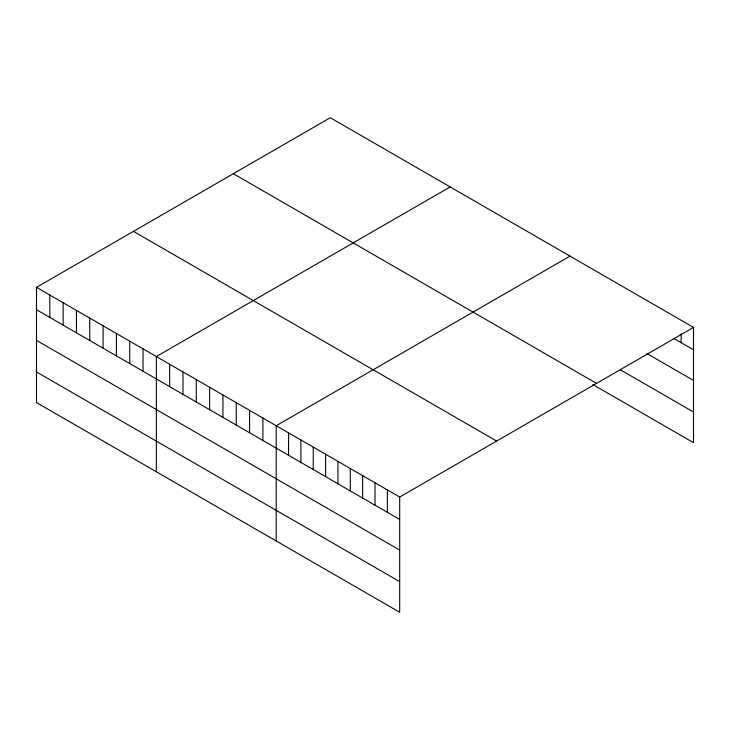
<?xml version="1.0" encoding="UTF-8"?>
<svg xmlns="http://www.w3.org/2000/svg" width="730" height="730" viewBox="0 0 730 730"><rect width="100%" height="100%" fill="white"/><g stroke="black" fill="none" stroke-linecap="round" stroke-linejoin="round"><path stroke-width="1.09" d="M36.5 287.346L399.693 497.039L399.693 612.278L36.5 402.586L36.5 287.346L330.307 117.722L693.5 327.414L693.5 442.654L592.815 384.518M450.154 186.926L156.357 356.55L156.357 471.781M570.011 256.12L276.205 425.745L276.205 540.985M399.693 497.039L693.5 327.414M673.553 338.291L693.5 349.807M646.953 353.576L693.5 380.44M620.354 369.781L693.5 412.012M233.344 173.704L596.547 383.387M133.453 231.374L496.646 441.066M36.5 309.739L399.693 519.432M36.5 340.381L399.693 550.073M36.5 371.944L399.693 581.637M681.154 333.72L681.154 342.68M387.347 489.912L387.347 512.305M375.001 482.776L375.001 505.169M362.646 475.65L362.646 498.042M350.3 468.523L350.3 490.916M337.954 461.397L337.954 483.789M325.607 454.261L325.607 476.654M313.252 447.134L313.252 469.527M300.906 440.007L300.906 462.4M288.56 432.872L288.56 455.264M262.891 418.053L262.891 440.445M249.578 410.37L249.578 432.762M236.255 402.677L236.255 425.07M222.942 394.994L222.942 417.387M209.619 387.301L209.619 409.694M196.306 379.618L196.306 402.002M182.993 371.926L182.993 394.319M169.67 364.233L169.67 386.626M143.034 348.858L143.034 371.251M129.721 341.175L129.721 363.567M116.398 333.482L116.398 355.875M103.085 325.79L103.085 348.183M89.772 318.107L89.772 340.499M76.449 310.414L76.449 332.807M63.136 302.731L63.136 325.124M49.813 295.039L49.813 317.431"/></g></svg>
